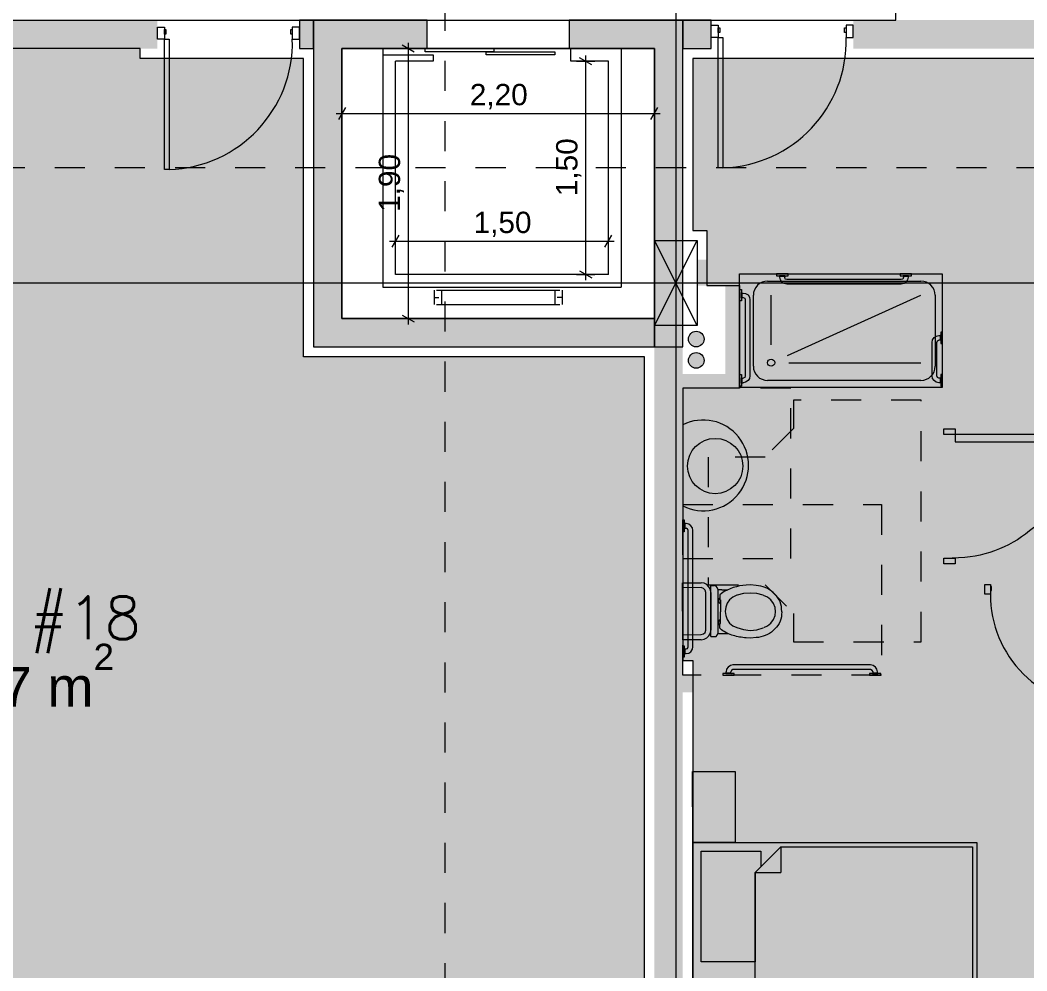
# Model space of a CAD drawing. Header units: metres. Extents: x 476297 to 476657, y 4620828 to 4621206.
# Drawn here: x 476400.04 to 476407.13, y 4621028.65 to 4621035.34 of the extents above; entities that cross this region are included whole.
import ezdxf

# ---------------------------------------------------------------- set-up
doc = ezdxf.new("R2010")
doc.units = ezdxf.units.M
doc.header["$MEASUREMENT"] = 0
doc.linetypes.add('Dashed', pattern=[0.423333, 0.211667, -0.211667])
for name, color, linetype in [('0_Pen_No__7_Pen_No__7', 7, 'Continuous'), ('2D Drafting - General_Pen_No__1', 7, 'Continuous'), ('2D Drafting - General_Pen_No__1_Pen_No__7', 7, 'Continuous'), ('2D Drafting - General_Pen_No__250_Pen_No__7', 7, 'Continuous'), ('2D Drafting - General_Pen_No__7_Pen_No__7', 7, 'Continuous'), ('Annotation - Text_Pen_No__7', 7, 'Continuous'), ('Doors_Pen_No__7_Pen_No__7', 7, 'Continuous'), ('G-Anno-Nplt', 7, 'Continuous'), ('New-------MISACVDOMOBIS_GEGMA', 7, 'Continuous'), ('New0_Pen_No__250', 7, 'Continuous'), ('New2D Drafting - General_Pen_No__250_Pen_No__7', 7, 'Continuous'), ('NewCar-Art', 7, 'Continuous'), ('NewInterior - Furniture', 7, 'Continuous'), ('NewR03_Nakveti', 7, 'Continuous'), ('Newshenobebi', 7, 'Continuous'), ('shaxtebi da milebi_Pen_No__1_Pen_No__1', 7, 'Continuous'), ('shaxtebi da milebi_Pen_No__5_Pen_No__5', 7, 'Continuous'), ('zoma', 7, 'Continuous'), ('zoma_Pen_No__5', 7, 'Continuous')]:
    doc.layers.add(name, color=color, linetype=linetype)
doc.styles.add('GENERATED_STYLE_1', font='arial.ttf')
doc.styles.add('GENERATED_STYLE_2', font='arial.ttf')
doc.dimstyles.new('GENERATED_STYLE__1', dxfattribs={"dimtxt": 0.2, "dimasz": 0.064421, "dimexe": 0.18, "dimexo": 0.003, "dimgap": 0.09, "dimtad": 1, "dimtih": 1, "dimtoh": 1, "dimzin": 0, "dimdsep": 46, "dimtxsty": 'GENERATED_STYLE_2', "dimblk": 'ARROWHEAD_2', "dimblk1": 'ARROWHEAD_2', "dimblk2": 'ARROWHEAD_2', "dimcen": 0.09, "dimclrd": 142, "dimclre": 142, "dimclrt": 142, "dimadec": 0, "dimazin": 0, "dimtfac": 1, "dimtdec": 4, "dimtmove": 0, "dimatfit": 3, "dimfxl": 1, "dimtolj": 1, "dimtzin": 0, "dimarcsym": 0})
doc.dimstyles.new('GENERATED_STYLE__7', dxfattribs={"dimtxt": 0.15, "dimasz": 0.064421, "dimexe": 0.18, "dimexo": 0.003, "dimgap": 0.09, "dimtad": 1, "dimzin": 0, "dimdsep": 46, "dimtxsty": 'GENERATED_STYLE_2', "dimblk": 'ARROWHEAD_2', "dimblk1": 'ARROWHEAD_2', "dimblk2": 'ARROWHEAD_2', "dimcen": 0.09, "dimclrd": 142, "dimclre": 142, "dimclrt": 142, "dimadec": 0, "dimazin": 0, "dimtfac": 1, "dimtdec": 4, "dimtmove": 0, "dimatfit": 3, "dimfxl": 1, "dimtolj": 1, "dimtzin": 0, "dimarcsym": 0})
doc.dimstyles.new('GENERATED_STYLE__8', dxfattribs={"dimtxt": 0.15, "dimasz": 0.064421, "dimexe": 0.18, "dimexo": 0.003, "dimgap": 0.09, "dimtad": 1, "dimtih": 1, "dimtoh": 1, "dimzin": 0, "dimdsep": 46, "dimtxsty": 'GENERATED_STYLE_2', "dimblk": 'ARROWHEAD_2', "dimblk1": 'ARROWHEAD_2', "dimblk2": 'ARROWHEAD_2', "dimcen": 0.09, "dimclrd": 142, "dimclre": 142, "dimclrt": 142, "dimadec": 0, "dimazin": 0, "dimtfac": 1, "dimtdec": 4, "dimtmove": 0, "dimatfit": 3, "dimfxl": 1, "dimtolj": 1, "dimtzin": 0, "dimarcsym": 0})

# ---------------------------------------------------------------- blocks, each defined once
blk = doc.blocks.new('Bed Layout 23')
at = {"layer": 'NewR03_Nakveti', "color": 7, "linetype": 'Continuous', "lineweight": 0}
for p, q in [((-0.9, 0), (-1.4, 0)), ((-1.4, 0), (-1.4, -0.3)), ((-0.9, -0.3), (-0.9, 0)), ((0.9, 0), (-0.9, 0)), ((-0.9, 0), (-0.9, -2)), ((1.4, 0), (0.9, 0)), ((0.9, 0), (0.9, -0.3)), ((0.9, -2), (0.9, 0)), ((1.4, -0.3), (1.4, 0)), ((-1.4, -0.3), (-0.9, -0.3)), ((0.9, -0.3), (1.4, -0.3)), ((-0.69, -0.44), (-0.87, -0.62)), ((0, -0.44), (-0.69, -0.44)), ((-0.69, -0.44), (-0.69, -0.62)), ((0.69, -0.44), (0, -0.44)), ((0.87, -0.62), (0.69, -0.44)), ((0.69, -0.44), (0.69, -0.62)), ((-0.87, -0.62), (-0.87, -1.97)), ((-0.87, -0.62), (-0.69, -0.62)), ((0.87, -0.62), (0.69, -0.62)), ((0.87, -1.97), (0.87, -0.62)), ((-0.87, -1.97), (0, -1.97)), ((0, -1.97), (0.87, -1.97)), ((-0.9, -2), (0.9, -2))]:
    blk.add_line(p, q, dxfattribs=at)
at = {"layer": 'NewR03_Nakveti', "color": 7, "linetype": 'Continuous', "lineweight": 0, "flags": 128}
for points in [[(-0.06, -0.44), (-0.06, -0.06), (-0.84, -0.06), (-0.84, -0.48), (-0.73, -0.48), (-0.69, -0.44)], [(0.69, -0.44), (0.73, -0.48), (0.84, -0.48), (0.84, -0.06), (0.06, -0.06), (0.06, -0.44)]]:
    blk.add_lwpolyline(points, close=True, dxfattribs=at)
blk = doc.blocks.new('*D193', base_point=(476844.5271, 4621385.791))
at = {"layer": 'zoma', "color": 142, "linetype": 'Continuous', "lineweight": 0, "transparency": 16777216}
for p, q in [((476397.9803, 4621061.9053), (476397.9313, 4621061.8205)), ((476397.9558, 4621061.7993), (476397.9558, 4621061.9265)), ((476404.4803, 4621061.9053), (476404.4313, 4621061.8205)), ((476404.4558, 4621061.7993), (476404.4558, 4621061.9265)), ((476397.9558, 4621061.8629), (476404.4558, 4621061.8629))]:
    blk.add_line(p, q, dxfattribs=at)
at = {"layer": 'zoma', "color": 142, "lineweight": 0, "transparency": 16777216, "char_height": 0.2, "attachment_point": 7, "style": 'GENERATED_STYLE_2'}
for s, insert in [('\\A1;{\\pql;\\fArial CYR|b0|i0|c204|p34;6,50}', (476400.9397, 4621061.9029)), ('\\A1;{\\pql;\\fArial CYR|b0|i0|c204|p34;0,40}', (476403.8992, 4621061.9029))]:
    blk.add_mtext(s, dxfattribs=dict(at, insert=insert))
blk = doc.blocks.new('ARROWHEAD_2')
at = {"color": 0, "linetype": 'Continuous', "lineweight": 0}
for p, q in [((0, 0), (-1, 0)), ((-0.38, -0.66), (0.38, 0.66))]:
    blk.add_line(p, q, dxfattribs=at)
blk = doc.blocks.new('*D194', base_point=(476844.5271, 4621385.791))
at = {"layer": 'zoma', "color": 142, "linetype": 'Continuous', "lineweight": 0, "transparency": 16777216}
for p, q in [((476404.4803, 4621061.9053), (476404.4313, 4621061.8205)), ((476404.4558, 4621061.7993), (476404.4558, 4621061.9265)), ((476404.8803, 4621061.9053), (476404.8313, 4621061.8205)), ((476404.8558, 4621061.7993), (476404.8558, 4621061.9265)), ((476404.4558, 4621061.8629), (476404.8558, 4621061.8629))]:
    blk.add_line(p, q, dxfattribs=at)
blk = doc.blocks.new('*D195', base_point=(476844.5271, 4621385.791))
at = {"layer": 'zoma', "color": 142, "linetype": 'Continuous', "lineweight": 0, "transparency": 16777216}
for p, q in [((476404.8803, 4621061.9053), (476404.8313, 4621061.8205)), ((476404.8558, 4621061.7993), (476404.8558, 4621061.9265)), ((476411.3803, 4621061.9053), (476411.3313, 4621061.8205)), ((476411.3558, 4621061.7993), (476411.3558, 4621061.9265)), ((476404.8558, 4621061.8629), (476411.3558, 4621061.8629))]:
    blk.add_line(p, q, dxfattribs=at)
at = {"layer": 'zoma', "color": 142, "lineweight": 0, "transparency": 16777216, "char_height": 0.2, "attachment_point": 7, "style": 'GENERATED_STYLE_2'}
for s, insert in [('\\A1;{\\pql;\\fArial CYR|b0|i0|c204|p34;6,50}', (476407.8397, 4621061.9029)), ('\\A1;{\\pql;\\fArial CYR|b0|i0|c204|p34;0,40}', (476410.7992, 4621061.9029))]:
    blk.add_mtext(s, dxfattribs=dict(at, insert=insert))
blk = doc.blocks.new('*D827', base_point=(476844.5271, 4621385.791))
at = {"layer": 'zoma', "color": 142, "linetype": 'Continuous', "lineweight": 0, "transparency": 16777216}
for p, q in [((476402.815, 4621035.1179), (476402.7302, 4621035.1668)), ((476402.7726, 4621035.1838), (476402.7726, 4621035.1424)), ((476402.7091, 4621035.1424), (476402.8362, 4621035.1424)), ((476402.7726, 4621035.1424), (476402.7726, 4621033.2426)), ((476402.7302, 4621033.2671), (476402.815, 4621033.2181)), ((476402.7091, 4621033.2426), (476402.8362, 4621033.2426)), ((476402.7726, 4621033.2426), (476402.7726, 4621033.2012))]:
    blk.add_line(p, q, dxfattribs=at)
at = {"layer": 'zoma', "color": 142, "lineweight": 0, "transparency": 16777216, "insert": (476402.7426, 4621033.993), "char_height": 0.15, "attachment_point": 7, "rotation": 90.00001, "style": 'GENERATED_STYLE_2'}
blk.add_mtext('\\A1;{\\pql;\\fArial CYR|b0|i0|c204|p34;1,90}', dxfattribs=at)
blk = doc.blocks.new('*D828', base_point=(476844.5271, 4621385.791))
at = {"layer": 'zoma', "color": 142, "linetype": 'Continuous', "lineweight": 0, "transparency": 16777216}
for p, q in [((476402.3056, 4621034.6222), (476402.3056, 4621034.7493)), ((476404.5056, 4621034.6222), (476404.5056, 4621034.7493)), ((476402.2641, 4621034.6858), (476402.3056, 4621034.6858)), ((476402.33, 4621034.7281), (476402.2811, 4621034.6434)), ((476402.3056, 4621034.6858), (476404.5056, 4621034.6858)), ((476404.4811, 4621034.6434), (476404.53, 4621034.7281)), ((476404.5056, 4621034.6858), (476404.547, 4621034.6858))]:
    blk.add_line(p, q, dxfattribs=at)
at = {"layer": 'zoma', "color": 142, "lineweight": 0, "transparency": 16777216, "insert": (476403.206, 4621034.7158), "char_height": 0.15, "attachment_point": 7, "rotation": 0.00001, "style": 'GENERATED_STYLE_2'}
blk.add_mtext('\\A1;{\\pql;\\fArial CYR|b0|i0|c204|p34;2,20}', dxfattribs=at)
blk = doc.blocks.new('*D829', base_point=(476844.5271, 4621385.791))
at = {"layer": 'zoma', "color": 142, "linetype": 'Continuous', "lineweight": 0, "transparency": 16777216}
for p, q in [((476404.0217, 4621035.0944), (476404.0217, 4621035.0529)), ((476403.9581, 4621035.0529), (476404.0853, 4621035.0529)), ((476404.0641, 4621035.0285), (476403.9793, 4621035.0774)), ((476404.0217, 4621035.0529), (476404.0217, 4621033.5529)), ((476403.9581, 4621033.5529), (476404.0853, 4621033.5529)), ((476403.9793, 4621033.5774), (476404.0641, 4621033.5285)), ((476404.0217, 4621033.5529), (476404.0217, 4621033.5115))]:
    blk.add_line(p, q, dxfattribs=at)
at = {"layer": 'zoma', "color": 142, "lineweight": 0, "transparency": 16777216, "insert": (476403.9917, 4621034.1034), "char_height": 0.15, "attachment_point": 7, "rotation": 90.00001, "style": 'GENERATED_STYLE_2'}
blk.add_mtext('\\A1;{\\pql;\\fArial CYR|b0|i0|c204|p34;1,50}', dxfattribs=at)
blk = doc.blocks.new('*D830', base_point=(476844.5271, 4621385.791))
at = {"layer": 'zoma', "color": 142, "linetype": 'Continuous', "lineweight": 0, "transparency": 16777216}
for p, q in [((476402.7067, 4621033.8287), (476402.6577, 4621033.744)), ((476402.6822, 4621033.7228), (476402.6822, 4621033.8499)), ((476404.1577, 4621033.744), (476404.2067, 4621033.8287)), ((476404.1822, 4621033.7228), (476404.1822, 4621033.8499)), ((476402.6407, 4621033.7863), (476402.6822, 4621033.7863)), ((476402.6822, 4621033.7863), (476404.1822, 4621033.7863)), ((476404.1822, 4621033.7863), (476404.2236, 4621033.7863))]:
    blk.add_line(p, q, dxfattribs=at)
at = {"layer": 'zoma', "color": 142, "lineweight": 0, "transparency": 16777216, "insert": (476403.2326, 4621033.8163), "char_height": 0.15, "attachment_point": 7, "rotation": 0.00001, "style": 'GENERATED_STYLE_2'}
blk.add_mtext('\\A1;{\\pql;\\fArial CYR|b0|i0|c204|p34;1,50}', dxfattribs=at)
blk = doc.blocks.new('*D861', base_point=(476844.5271, 4621385.791))
at = {"layer": 'zoma', "color": 142, "linetype": 'Continuous', "lineweight": 0, "transparency": 16777216}
for p, q in [((476401.7799, 4621078.3744), (476401.7309, 4621078.2897)), ((476401.7554, 4621078.2685), (476401.7554, 4621078.3956)), ((476403.1799, 4621078.3744), (476403.1309, 4621078.2897)), ((476403.1554, 4621078.2685), (476403.1554, 4621078.3956)), ((476401.7139, 4621078.332), (476401.7554, 4621078.332)), ((476401.7554, 4621078.332), (476403.1554, 4621078.332))]:
    blk.add_line(p, q, dxfattribs=at)
at = {"layer": 'zoma', "color": 142, "lineweight": 0, "transparency": 16777216, "char_height": 0.15, "attachment_point": 7, "style": 'GENERATED_STYLE_2'}
for s, insert in [('\\A1;{\\pql;\\fArial CYR|b0|i0|c204|p34;0,10}', (476403.0058, 4621078.572)), ('\\A1;{\\pql;\\fArial CYR|b0|i0|c204|p34;1,40}', (476402.2559, 4621078.362))]:
    blk.add_mtext(s, dxfattribs=dict(at, insert=insert))
blk = doc.blocks.new('*D862', base_point=(476844.5271, 4621385.791))
at = {"layer": 'zoma', "color": 142, "linetype": 'Continuous', "lineweight": 0, "transparency": 16777216}
for p, q in [((476403.1799, 4621078.3744), (476403.1309, 4621078.2897)), ((476403.1554, 4621078.2685), (476403.1554, 4621078.3956)), ((476403.2797, 4621078.3744), (476403.2307, 4621078.2897)), ((476403.2552, 4621078.2685), (476403.2552, 4621078.3956)), ((476403.1554, 4621078.332), (476403.2552, 4621078.332))]:
    blk.add_line(p, q, dxfattribs=at)
blk = doc.blocks.new('*D863', base_point=(476844.5271, 4621385.791))
at = {"layer": 'zoma', "color": 142, "linetype": 'Continuous', "lineweight": 0, "transparency": 16777216}
for p, q in [((476403.2797, 4621078.3744), (476403.2307, 4621078.2897)), ((476403.2552, 4621078.2685), (476403.2552, 4621078.3956)), ((476404.6309, 4621078.2897), (476404.6799, 4621078.3744)), ((476404.6554, 4621078.2685), (476404.6554, 4621078.3956)), ((476403.2552, 4621078.332), (476404.6554, 4621078.332)), ((476404.6554, 4621078.332), (476404.6968, 4621078.332))]:
    blk.add_line(p, q, dxfattribs=at)
at = {"layer": 'zoma', "color": 142, "lineweight": 0, "transparency": 16777216, "insert": (476403.7558, 4621078.362), "char_height": 0.15, "attachment_point": 7, "style": 'GENERATED_STYLE_2'}
blk.add_mtext('\\A1;{\\pql;\\fArial CYR|b0|i0|c204|p34;1,40}', dxfattribs=at)
blk = doc.blocks.new('*D867', base_point=(476844.5271, 4621385.791))
at = {"layer": 'zoma', "color": 142, "linetype": 'Continuous', "lineweight": 0, "transparency": 16777216}
for p, q in [((476401.7554, 4621115.9964), (476401.7554, 4621116.1236)), ((476403.1554, 4621115.9964), (476403.1554, 4621116.1236)), ((476401.7139, 4621116.06), (476401.7554, 4621116.06)), ((476401.7799, 4621116.1024), (476401.7309, 4621116.0176)), ((476401.7554, 4621116.06), (476403.1554, 4621116.06)), ((476403.1799, 4621116.1024), (476403.1309, 4621116.0176))]:
    blk.add_line(p, q, dxfattribs=at)
at = {"layer": 'zoma', "color": 142, "lineweight": 0, "transparency": 16777216, "char_height": 0.15, "attachment_point": 7, "style": 'GENERATED_STYLE_2'}
for s, insert in [('\\A1;{\\pql;\\fArial CYR|b0|i0|c204|p34;0,10}', (476403.0058, 4621116.3)), ('\\A1;{\\pql;\\fArial CYR|b0|i0|c204|p34;1,40}', (476402.2559, 4621116.09))]:
    blk.add_mtext(s, dxfattribs=dict(at, insert=insert))
blk = doc.blocks.new('*D868', base_point=(476844.5271, 4621385.791))
at = {"layer": 'zoma', "color": 142, "linetype": 'Continuous', "lineweight": 0, "transparency": 16777216}
for p, q in [((476403.1554, 4621115.9964), (476403.1554, 4621116.1236)), ((476403.2552, 4621115.9964), (476403.2552, 4621116.1236)), ((476403.1799, 4621116.1024), (476403.1309, 4621116.0176)), ((476403.1554, 4621116.06), (476403.2552, 4621116.06)), ((476403.2797, 4621116.1024), (476403.2307, 4621116.0176))]:
    blk.add_line(p, q, dxfattribs=at)
blk = doc.blocks.new('*D869', base_point=(476844.5271, 4621385.791))
at = {"layer": 'zoma', "color": 142, "linetype": 'Continuous', "lineweight": 0, "transparency": 16777216}
for p, q in [((476403.2552, 4621115.9964), (476403.2552, 4621116.1236)), ((476404.6554, 4621115.9964), (476404.6554, 4621116.1236)), ((476403.2797, 4621116.1024), (476403.2307, 4621116.0176)), ((476403.2552, 4621116.06), (476404.6554, 4621116.06)), ((476404.6309, 4621116.0176), (476404.6799, 4621116.1024)), ((476404.6554, 4621116.06), (476404.6968, 4621116.06))]:
    blk.add_line(p, q, dxfattribs=at)
at = {"layer": 'zoma', "color": 142, "lineweight": 0, "transparency": 16777216, "insert": (476403.7558, 4621116.09), "char_height": 0.15, "attachment_point": 7, "style": 'GENERATED_STYLE_2'}
blk.add_mtext('\\A1;{\\pql;\\fArial CYR|b0|i0|c204|p34;1,40}', dxfattribs=at)

msp = doc.modelspace()

# ---------------------------------------------------------------- hatches: boundary and pattern name
at = {"layer": '2D Drafting - General_Pen_No__250_Pen_No__7', "linetype": 'Continuous', "lineweight": 0}
for points in [[(476397.2558, 4621035.1426), (476401.0055, 4621035.1426), (476401.0055, 4621035.3426), (476397.2558, 4621035.3426)], [(476402.0055, 4621035.1426), (476402.1055, 4621035.1426), (476402.1055, 4621035.3426), (476402.0055, 4621035.3426)], [(476404.7054, 4621035.1426), (476404.9055, 4621035.1426), (476404.9055, 4621035.3426), (476404.7054, 4621035.3426)], [(476411.4558, 4621035.1426), (476405.9055, 4621035.1426), (476405.9055, 4621035.3426), (476411.4558, 4621035.3426)], [(476404.8058, 4621033.6564), (476404.8058, 4621033.5566), (476406.5328, 4621033.5566), (476406.5328, 4621032.4664), (476406.6528, 4621032.4664), (476406.6528, 4621033.6564), (476406.5328, 4621033.6564)], [(476404.7052, 4621032.8526), (476404.7052, 4621032.7524), (476405.1058, 4621032.7524), (476405.1058, 4621033.4746), (476405.1058, 4621033.5746), (476404.8058, 4621033.5746), (476404.8058, 4621033.4746), (476405.0058, 4621033.4746), (476405.0058, 4621033.1926), (476405.0058, 4621032.8526)], [(476404.7054, 4621026.7926), (476404.7054, 4621033.0426), (476404.5054, 4621033.0426), (476404.5054, 4621026.7926)], [(476404.7054, 4621030.7324), (476406.5328, 4621030.7324), (476406.5328, 4621031.516), (476406.6528, 4621031.516), (476406.6528, 4621030.6124), (476406.5328, 4621030.6124), (476404.7054, 4621030.6124)], [(476406.832, 4621031.3867), (476406.832, 4621031.2667), (476406.6528, 4621031.2667), (476406.6528, 4621031.3867)]]:
    msp.add_hatch(color=7, dxfattribs=at).paths.add_polyline_path(points)
at = {"layer": 'G-Anno-Nplt', "linetype": 'Continuous', "lineweight": 0}
for points in [[(476404.4354, 4621032.9726), (476402.0355, 4621032.9726), (476402.0355, 4621035.0726), (476400.8855, 4621035.0726), (476400.8855, 4621035.1426), (476398.596, 4621035.1426), (476398.596, 4621034.7426), (476397.8558, 4621034.7426), (476397.8558, 4621033.6926), (476397.9558, 4621033.6926), (476397.9558, 4621033.447), (476398.0258, 4621033.447), (476398.0258, 4621033.2226), (476397.9258, 4621033.2226), (476397.9258, 4621026.8626), (476398.0258, 4621026.8626), (476398.0258, 4621026.6635), (476404.3858, 4621026.6635), (476404.3858, 4621026.8626), (476404.4354, 4621026.8626)], [(476404.7052, 4621032.7524), (476404.7052, 4621030.8362), (476404.7754, 4621030.8362), (476404.7754, 4621026.8626), (476404.9258, 4621026.8626), (476404.9258, 4621026.6627), (476407.7858, 4621026.6627), (476407.7858, 4621028.2626), (476411.3858, 4621028.2626), (476411.3858, 4621033.2226), (476411.2858, 4621033.2226), (476411.2858, 4621033.7626), (476411.3858, 4621033.7626), (476411.3858, 4621034.6324), (476410.9858, 4621034.6324), (476410.9858, 4621035.0726), (476404.7754, 4621035.0726), (476404.7754, 4621033.8626), (476404.8758, 4621033.8626), (476404.8758, 4621033.4746), (476405.1058, 4621033.4746), (476405.1058, 4621032.7524), (476404.7754, 4621032.7524)]]:
    msp.add_hatch(color=167, dxfattribs=at).paths.add_polyline_path(points)
at = {"layer": 'New2D Drafting - General_Pen_No__250_Pen_No__7', "linetype": 'Continuous', "lineweight": 0}
for points in [[(476404.5055, 4621033.0426), (476404.5055, 4621033.2426), (476402.3055, 4621033.2426), (476402.3055, 4621035.1426), (476402.9055, 4621035.1426), (476402.9055, 4621035.3426), (476402.1055, 4621035.3426), (476402.1055, 4621033.0426), (476402.3055, 4621033.0426)], [(476404.7055, 4621033.0426), (476404.7055, 4621033.2426), (476404.7055, 4621035.3426), (476403.9055, 4621035.3426), (476403.9055, 4621035.1426), (476404.5055, 4621035.1426), (476404.5055, 4621033.2426), (476404.5055, 4621033.0426)]]:
    msp.add_hatch(color=154, dxfattribs=at).paths.add_polyline_path(points)
at = {"layer": 'shaxtebi da milebi_Pen_No__1_Pen_No__1', "linetype": 'Continuous', "lineweight": 0}
msp.add_hatch(color=1, dxfattribs=at).paths.add_polyline_path([(476404.8004, 4621033.0426, 1), (476404.8004, 4621033.1526, 1)])
at = {"layer": 'shaxtebi da milebi_Pen_No__5_Pen_No__5', "linetype": 'Continuous', "lineweight": 0}
msp.add_hatch(color=251, dxfattribs=at).paths.add_polyline_path([(476404.8004, 4621032.8926, -1), (476404.8004, 4621033.0026, -1)])

# ---------------------------------------------------------------- linework, layer by layer
at = {"color": 6, "linetype": 'Dashed', "lineweight": 0}
msp.add_lwpolyline([(476406.3854, 4621032.6674), (476405.4854, 4621032.6674), (476405.4854, 4621032.4674), (476405.2854, 4621032.2674), (476404.8854, 4621032.2674), (476404.8854, 4621031.3674), (476405.2854, 4621031.3674), (476405.4854, 4621031.1674), (476405.4854, 4621030.9674), (476406.3854, 4621030.9674)], close=True, dxfattribs=at)
at = {"layer": '0_Pen_No__7_Pen_No__7', "color": 7, "linetype": 'Continuous', "lineweight": 0}
msp.add_circle((476404.9339, 4621032.2044), 0.1947, dxfattribs=at)
msp.add_arc((476404.8494, 4621032.2088), 0.3195, 243.20988, 116.79012, dxfattribs=at)
at = {"layer": '2D Drafting - General_Pen_No__1', "color": 7, "linetype": 'Continuous', "lineweight": 0}
for p, q in [((476404.5058, 4621033.1926), (476404.8058, 4621033.7926)), ((476404.8058, 4621033.1926), (476404.5058, 4621033.7926))]:
    msp.add_line(p, q, dxfattribs=at)
at = {"layer": '2D Drafting - General_Pen_No__1', "color": 7, "linetype": 'Continuous', "lineweight": 0, "flags": 128}
msp.add_lwpolyline([(476404.8058, 4621033.1926), (476404.5058, 4621033.1926), (476404.5058, 4621033.7926), (476404.8058, 4621033.7926)], close=True, dxfattribs=at)
at = {"layer": '2D Drafting - General_Pen_No__1_Pen_No__7', "color": 7, "linetype": 'Continuous', "lineweight": 0}
for centre in [(476401.0632, 4621035.1846), (476404.9632, 4621035.1966)]:
    msp.add_arc(centre, 0.8932, 271.60381, 1.60381, dxfattribs=at)
at = {"layer": '2D Drafting - General_Pen_No__250_Pen_No__7', "color": 7, "linetype": 'Continuous', "lineweight": 0, "flags": 128}
for points in [[(476402.0055, 4621035.1426), (476402.1055, 4621035.1426), (476402.1055, 4621035.3426), (476402.0055, 4621035.3426)], [(476404.7054, 4621035.1426), (476404.9055, 4621035.1426), (476404.9055, 4621035.3426), (476404.7054, 4621035.3426)]]:
    msp.add_lwpolyline(points, close=True, dxfattribs=at)
at = {"layer": '2D Drafting - General_Pen_No__7_Pen_No__7', "color": 7, "linetype": 'Continuous', "lineweight": 0}
msp.add_arc((476407.6658, 4621031.302), 0.7943, 179.99981, 270.00149, dxfattribs=at)
at = {"layer": 'Doors_Pen_No__7_Pen_No__7', "color": 7, "linetype": 'Continuous', "lineweight": 0, "flags": 128}
for points in [[(476404.9055, 4621035.3062), (476404.9549, 4621035.3062), (476404.9549, 4621035.2216), (476404.9055, 4621035.2216)], [(476405.9055, 4621035.3062), (476405.8561, 4621035.3062), (476405.8561, 4621035.2216), (476405.9055, 4621035.2216)], [(476401.0055, 4621035.2942), (476401.0549, 4621035.2942), (476401.0549, 4621035.2096), (476401.0055, 4621035.2096)], [(476401.0549, 4621035.2762), (476401.066, 4621035.2762), (476401.066, 4621035.2429), (476401.0549, 4621035.2429)], [(476401.945, 4621035.2762), (476401.9561, 4621035.2762), (476401.9561, 4621035.2429), (476401.945, 4621035.2429)], [(476402.0055, 4621035.2942), (476401.9561, 4621035.2942), (476401.9561, 4621035.2096), (476402.0055, 4621035.2096)], [(476404.9549, 4621035.2882), (476404.966, 4621035.2882), (476404.966, 4621035.2549), (476404.9549, 4621035.2549)], [(476405.845, 4621035.2882), (476405.8561, 4621035.2882), (476405.8561, 4621035.2549), (476405.845, 4621035.2549)], [(476401.0549, 4621035.2096), (476401.0882, 4621035.2096), (476401.0882, 4621034.2917), (476401.0549, 4621034.2917)], [(476404.9549, 4621035.2216), (476404.9882, 4621035.2216), (476404.9882, 4621034.3037), (476404.9549, 4621034.3037)], [(476406.832, 4621031.3697), (476406.8715, 4621031.3697), (476406.8715, 4621031.302), (476406.832, 4621031.302)], [(476406.8804, 4621031.3553), (476406.8715, 4621031.3553), (476406.8715, 4621031.3286), (476406.8804, 4621031.3286)]]:
    msp.add_lwpolyline(points, close=True, dxfattribs=at)
at = {"layer": 'G-Anno-Nplt', "color": 7, "linetype": 'Continuous', "lineweight": 0, "flags": 128}
for points in [[(476404.4354, 4621032.9726), (476402.0355, 4621032.9726), (476402.0355, 4621035.0726), (476400.8855, 4621035.0726), (476400.8855, 4621035.1426), (476398.596, 4621035.1426), (476398.596, 4621034.7426), (476397.8558, 4621034.7426), (476397.8558, 4621033.6926), (476397.9558, 4621033.6926), (476397.9558, 4621033.447), (476398.0258, 4621033.447), (476398.0258, 4621033.2226), (476397.9258, 4621033.2226), (476397.9258, 4621026.8626), (476398.0258, 4621026.8626), (476398.0258, 4621026.6635), (476404.3858, 4621026.6635), (476404.3858, 4621026.8626), (476404.4354, 4621026.8626)], [(476404.7052, 4621032.7524), (476404.7052, 4621030.8362), (476404.7754, 4621030.8362), (476404.7754, 4621026.8626), (476404.9258, 4621026.8626), (476404.9258, 4621026.6627), (476407.7858, 4621026.6627), (476407.7858, 4621028.2626), (476411.3858, 4621028.2626), (476411.3858, 4621033.2226), (476411.2858, 4621033.2226), (476411.2858, 4621033.7626), (476411.3858, 4621033.7626), (476411.3858, 4621034.6324), (476410.9858, 4621034.6324), (476410.9858, 4621035.0726), (476404.7754, 4621035.0726), (476404.7754, 4621033.8626), (476404.8758, 4621033.8626), (476404.8758, 4621033.4746), (476405.1058, 4621033.4746), (476405.1058, 4621032.7524), (476404.7754, 4621032.7524)]]:
    msp.add_lwpolyline(points, close=True, dxfattribs=at)
at = {"layer": 'New-------MISACVDOMOBIS_GEGMA', "color": 251, "linetype": 'Dashed', "lineweight": 0}
for points in [[(476405.4654, 4621032.7524), (476404.7054, 4621032.7524), (476404.7054, 4621031.5524), (476405.4654, 4621031.5524)], [(476404.7054, 4621031.9324), (476406.1054, 4621031.9324), (476406.1054, 4621030.7324), (476404.7054, 4621030.7324)]]:
    msp.add_lwpolyline(points, close=True, dxfattribs=at)
at = {"layer": 'New0_Pen_No__250', "color": 7, "linetype": 'Continuous', "lineweight": 0, "flags": 128}
msp.add_lwpolyline([(476406.2063, 4621035.3426), (476406.2063, 4621036.8426), (476404.856, 4621036.8426), (476404.856, 4621036.7926), (476404.456, 4621036.7926), (476404.456, 4621037.1926), (476404.656, 4621037.1926), (476404.656, 4621043.6925), (476404.456, 4621043.6925), (476404.456, 4621043.8926), (476401.7559, 4621043.8926), (476401.7559, 4621036.8426), (476397.956, 4621036.8426), (476397.956, 4621036.7926), (476397.556, 4621036.7926), (476397.556, 4621036.8426), (476396.2058, 4621036.8426), (476396.2058, 4621035.3426)], close=True, dxfattribs=at)
at = {"layer": 'New2D Drafting - General_Pen_No__250_Pen_No__7', "color": 154, "linetype": 'Continuous', "lineweight": 0, "flags": 128}
for points in [[(476404.5055, 4621033.0426), (476404.5055, 4621033.2426), (476402.3055, 4621033.2426), (476402.3055, 4621035.1426), (476402.9055, 4621035.1426), (476402.9055, 4621035.3426), (476402.1055, 4621035.3426), (476402.1055, 4621033.0426), (476402.3055, 4621033.0426)], [(476404.7055, 4621033.0426), (476404.7055, 4621033.2426), (476404.7055, 4621035.3426), (476403.9055, 4621035.3426), (476403.9055, 4621035.1426), (476404.5055, 4621035.1426), (476404.5055, 4621033.2426), (476404.5055, 4621033.0426)]]:
    msp.add_lwpolyline(points, close=True, dxfattribs=at)
at = {"layer": 'NewCar-Art', "color": 7, "linetype": 'Continuous', "lineweight": 0}
for points in [[(476405.3662, 4621033.5564), (476405.3662, 4621033.5437), (476405.4466, 4621033.5437), (476405.4466, 4621033.5564)], [(476406.2361, 4621033.5564), (476406.2361, 4621033.5437), (476406.3166, 4621033.5437), (476406.3166, 4621033.5564)], [(476405.1058, 4621033.3664), (476405.1058, 4621033.4468), (476405.1185, 4621033.4468), (476405.1185, 4621033.3664)], [(476405.1185, 4621033.4257), (476405.1206, 4621033.4236), (476405.1206, 4621033.3876), (476405.1185, 4621033.3876)], [(476406.5328, 4621033.0658), (476406.5328, 4621033.1463), (476406.5222, 4621033.1463), (476406.5222, 4621033.0658)], [(476405.1058, 4621032.7653), (476405.1058, 4621032.8478), (476405.1185, 4621032.8478), (476405.1185, 4621032.7653)], [(476405.1185, 4621032.8245), (476405.1206, 4621032.8245), (476405.1206, 4621032.7886), (476405.1185, 4621032.7864)], [(476406.5328, 4621032.7653), (476406.5328, 4621032.8478), (476406.5222, 4621032.8478), (476406.5222, 4621032.7653)], [(476406.5443, 4621032.4262), (476406.5443, 4621032.4664), (476406.6248, 4621032.4664), (476406.6248, 4621032.4262)], [(476407.4735, 4621032.3754), (476407.4735, 4621032.4262), (476406.6248, 4621032.4262), (476406.6248, 4621032.3754)], [(476404.7054, 4621031.7421), (476404.7054, 4621031.8246), (476404.7159, 4621031.8246), (476404.7159, 4621031.7421)], [(476406.5443, 4621031.516), (476406.5443, 4621031.5562), (476406.6248, 4621031.5562), (476406.6248, 4621031.516)], [(476404.953, 4621031.3357), (476404.9805, 4621031.3336)], [(476404.7054, 4621030.8594), (476404.7054, 4621030.9399), (476404.7159, 4621030.9399), (476404.7159, 4621030.8594)], [(476405.0673, 4621030.7324), (476405.0673, 4621030.743), (476404.9869, 4621030.743), (476404.9869, 4621030.7324)], [(476405.0461, 4621030.743), (476405.0461, 4621030.7451), (476405.044, 4621030.7472), (476405.0123, 4621030.7472), (476405.008, 4621030.743)], [(476406.1002, 4621030.7324), (476406.1002, 4621030.743), (476406.0198, 4621030.743), (476406.0198, 4621030.7324)], [(476406.0791, 4621030.743), (476406.0791, 4621030.7451), (476406.077, 4621030.7472), (476406.0452, 4621030.7472), (476406.0431, 4621030.7451), (476406.041, 4621030.743)]]:
    msp.add_lwpolyline(points, close=True, dxfattribs=at)
for points in [[(476405.3873, 4621033.5437), (476405.3873, 4621033.5458)], [(476405.3895, 4621033.5416), (476405.3873, 4621033.5416), (476405.3873, 4621033.5437)], [(476405.4254, 4621033.5437), (476405.3873, 4621033.5437)], [(476405.3895, 4621033.5416), (476405.4233, 4621033.5416)], [(476405.4381, 4621033.4844), (476405.4191, 4621033.4887), (476405.4043, 4621033.4992), (476405.3937, 4621033.5141), (476405.3895, 4621033.5331), (476405.3895, 4621033.5416)], [(476405.4254, 4621033.5437), (476405.4254, 4621033.5416), (476405.4233, 4621033.5416)], [(476405.4233, 4621033.5416), (476405.4233, 4621033.5331)], [(476405.4381, 4621033.5162), (476405.4276, 4621033.5204), (476405.4233, 4621033.5331)], [(476406.2594, 4621033.5331), (476406.2552, 4621033.5204), (476406.2446, 4621033.5162)], [(476406.2933, 4621033.5331), (476406.289, 4621033.5141), (476406.2785, 4621033.4992), (476406.2636, 4621033.4887), (476406.2446, 4621033.4844)], [(476406.2573, 4621033.5437), (476406.2573, 4621033.5458)], [(476406.2594, 4621033.5416), (476406.2573, 4621033.5416), (476406.2573, 4621033.5437)], [(476406.2954, 4621033.5437), (476406.2573, 4621033.5437)], [(476406.2594, 4621033.5416), (476406.2594, 4621033.5331)], [(476406.2594, 4621033.5416), (476406.2933, 4621033.5416)], [(476406.2954, 4621033.5437), (476406.2954, 4621033.5416), (476406.2933, 4621033.5416)], [(476406.2933, 4621033.5416), (476406.2933, 4621033.5331)], [(476406.2446, 4621033.5162), (476405.4381, 4621033.5162)], [(476406.2446, 4621033.4844), (476405.4381, 4621033.4844)], [(476405.1206, 4621033.4214), (476405.1312, 4621033.4214)], [(476405.1206, 4621033.3897), (476405.1312, 4621033.3897)], [(476405.1312, 4621033.4214), (476405.1482, 4621033.4193), (476405.1651, 4621033.4087), (476405.1757, 4621033.3918), (476405.1778, 4621033.3749)], [(476405.1312, 4621033.3897), (476405.1418, 4621033.3855), (476405.146, 4621033.3749)], [(476405.146, 4621033.3749), (476405.146, 4621032.8394), (476405.1418, 4621032.8267), (476405.1312, 4621032.8224)], [(476405.1778, 4621033.3749), (476405.1778, 4621032.8394), (476405.1757, 4621032.8203), (476405.1651, 4621032.8055), (476405.1482, 4621032.7949), (476405.1312, 4621032.7907)], [(476406.4608, 4621033.0743), (476406.465, 4621033.0934), (476406.4756, 4621033.1082), (476406.4904, 4621033.1188), (476406.5095, 4621033.123), (476406.5179, 4621033.123)], [(476406.5179, 4621033.123), (476406.5201, 4621033.1251), (476406.5222, 4621033.1251)], [(476406.5179, 4621033.123), (476406.5179, 4621033.0912)], [(476406.5222, 4621033.1251), (476406.5222, 4621033.1272)], [(476406.5222, 4621033.087), (476406.5222, 4621033.1251)], [(476406.4608, 4621032.8394), (476406.4608, 4621033.0743)], [(476406.4947, 4621033.0743), (476406.4989, 4621033.0849), (476406.5095, 4621033.0912)], [(476406.4947, 4621032.8394), (476406.4947, 4621033.0743)], [(476406.5179, 4621033.0912), (476406.5095, 4621033.0912)], [(476406.5222, 4621033.087), (476406.5201, 4621033.0891), (476406.5179, 4621033.0912)], [(476405.1206, 4621032.8224), (476405.1312, 4621032.8224)], [(476406.5095, 4621032.7907), (476406.4904, 4621032.7949), (476406.4756, 4621032.8055), (476406.465, 4621032.8203), (476406.4608, 4621032.8394)], [(476406.5095, 4621032.8224), (476406.4989, 4621032.8267), (476406.4947, 4621032.8394)], [(476406.5179, 4621032.8224), (476406.5095, 4621032.8224)], [(476406.5179, 4621032.8224), (476406.5201, 4621032.8245), (476406.5222, 4621032.8245)], [(476406.5179, 4621032.8224), (476406.5179, 4621032.7907)], [(476406.5222, 4621032.8245), (476406.5222, 4621032.8267)], [(476406.5222, 4621032.7864), (476406.5222, 4621032.8245)], [(476405.1206, 4621032.7907), (476405.1312, 4621032.7907)], [(476406.5179, 4621032.7907), (476406.5095, 4621032.7907)], [(476406.5222, 4621032.7864), (476406.5179, 4621032.7907)], [(476404.7054, 4621031.8225), (476404.7054, 4621031.8162)], [(476404.7054, 4621031.814), (476404.7054, 4621031.8098)], [(476404.7054, 4621031.8077), (476404.7054, 4621031.8013)], [(476404.7054, 4621031.7992), (476404.7054, 4621031.795)], [(476404.7054, 4621031.7929), (476404.7054, 4621031.7865)], [(476404.7054, 4621031.7844), (476404.7054, 4621031.7717)], [(476404.7054, 4621031.7696), (476404.7054, 4621031.7569)], [(476404.7159, 4621031.8013), (476404.7159, 4621031.8035)], [(476404.7202, 4621031.7992), (476404.7181, 4621031.8013), (476404.7159, 4621031.8013)], [(476404.7159, 4621031.7632), (476404.7159, 4621031.8013)], [(476404.7159, 4621031.7632), (476404.7202, 4621031.7675)], [(476404.7202, 4621031.7992), (476404.7202, 4621031.7675)], [(476404.7773, 4621031.7505), (476404.7731, 4621031.7696), (476404.7625, 4621031.7844), (476404.7477, 4621031.795), (476404.7286, 4621031.7992), (476404.7202, 4621031.7992)], [(476404.7202, 4621031.7675), (476404.7286, 4621031.7675)], [(476404.7435, 4621031.7505), (476404.7392, 4621031.7632), (476404.7286, 4621031.7675)], [(476404.7435, 4621030.9314), (476404.7435, 4621031.7505)], [(476404.7773, 4621030.9314), (476404.7773, 4621031.7505)], [(476404.7032, 4621031.3822), (476404.8345, 4621031.3822)], [(476404.7054, 4621030.9822), (476404.7032, 4621031.3822)], [(476404.8345, 4621031.3484), (476404.7032, 4621031.3463)], [(476404.9022, 4621031.3145), (476404.9001, 4621031.3357), (476404.8895, 4621031.3547), (476404.8747, 4621031.3695), (476404.8556, 4621031.3801), (476404.8345, 4621031.3822)], [(476404.8683, 4621031.3145), (476404.8641, 4621031.3314), (476404.8514, 4621031.342), (476404.8345, 4621031.3484)], [(476404.9022, 4621031.3378), (476404.898, 4621031.3378)], [(476404.9022, 4621031.0034), (476404.9022, 4621031.3632), (476404.9276, 4621031.3632)], [(476404.953, 4621031.3378), (476404.9488, 4621031.3505), (476404.9403, 4621031.359), (476404.9276, 4621031.3632)], [(476404.953, 4621031.3378), (476404.953, 4621031.0266)], [(476404.9805, 4621031.3336), (476405.0229, 4621031.3336)], [(476404.8683, 4621031.0499), (476404.8683, 4621031.3145)], [(476404.9022, 4621031.3145), (476404.9022, 4621031.0499)], [(476404.9657, 4621031.2764), (476404.9572, 4621031.2679), (476404.9572, 4621031.2552), (476404.9615, 4621031.2425), (476404.9721, 4621031.2362)], [(476404.9657, 4621031.2976), (476404.9657, 4621031.2637)], [(476404.9657, 4621031.2637), (476404.9721, 4621031.2637), (476404.9721, 4621031.179)], [(476405.0864, 4621031.2955), (476405.0588, 4621031.2806), (476405.0356, 4621031.2616), (476405.0186, 4621031.2383), (476405.008, 4621031.2108), (476405.0038, 4621031.1812)], [(476405.2726, 4621031.2955), (476405.2261, 4621031.3082), (476405.1795, 4621031.3103), (476405.1329, 4621031.3082), (476405.0885, 4621031.2955)], [(476405.3594, 4621031.179), (476405.3552, 4621031.2087), (476405.3446, 4621031.2362), (476405.3255, 4621031.2616), (476405.3023, 4621031.2806), (476405.2747, 4621031.2933)], [(476404.9721, 4621031.124), (476404.9615, 4621031.1177), (476404.9572, 4621031.105), (476404.9572, 4621031.0923), (476404.9657, 4621031.0838)], [(476404.9657, 4621031.0965), (476404.9721, 4621031.0965), (476404.9721, 4621031.179)], [(476405.0038, 4621031.1812), (476405.008, 4621031.1515), (476405.0186, 4621031.124), (476405.0356, 4621031.0986), (476405.0588, 4621031.0796), (476405.0864, 4621031.0669)], [(476405.2769, 4621031.0669), (476405.3023, 4621031.0796), (476405.3255, 4621031.0986), (476405.3446, 4621031.124), (476405.3552, 4621031.1515), (476405.3594, 4621031.1812)], [(476404.8345, 4621030.9822), (476404.8556, 4621030.9864), (476404.8747, 4621030.9949), (476404.8895, 4621031.0097), (476404.9001, 4621031.0288), (476404.9022, 4621031.0499)], [(476404.8345, 4621031.0182), (476404.8514, 4621031.0224), (476404.8641, 4621031.033), (476404.8683, 4621031.0499)], [(476404.9657, 4621031.0626), (476404.9657, 4621031.0965)], [(476405.0864, 4621031.0669), (476405.1329, 4621031.0542), (476405.1795, 4621031.0478), (476405.2261, 4621031.052), (476405.2726, 4621031.0647)], [(476404.7032, 4621031.0161), (476404.8345, 4621031.0182)], [(476404.8345, 4621030.9822), (476404.7032, 4621030.9822)], [(476404.8959, 4621031.0224), (476404.9022, 4621031.0224)], [(476404.9022, 4621031.0034), (476404.9276, 4621031.0034), (476404.9403, 4621031.0055), (476404.9488, 4621031.0139), (476404.953, 4621031.0266)], [(476404.953, 4621031.0245), (476404.9805, 4621031.0266), (476404.9911, 4621031.0266)], [(476404.9911, 4621031.0266), (476405.0038, 4621031.0266)], [(476405.0038, 4621031.0266), (476405.0229, 4621031.0266)], [(476404.7159, 4621030.9187), (476404.7159, 4621030.9208)], [(476404.7202, 4621030.9166), (476404.7181, 4621030.9187), (476404.7159, 4621030.9187)], [(476404.7159, 4621030.8806), (476404.7159, 4621030.9187)], [(476404.7202, 4621030.9166), (476404.7286, 4621030.9166)], [(476404.7202, 4621030.9166), (476404.7202, 4621030.8848)], [(476404.7286, 4621030.9166), (476404.7392, 4621030.9208), (476404.7435, 4621030.9314)], [(476404.7286, 4621030.8848), (476404.7477, 4621030.8869), (476404.7625, 4621030.8975), (476404.7731, 4621030.9145), (476404.7773, 4621030.9314)], [(476404.7159, 4621030.8806), (476404.7202, 4621030.8848)], [(476404.7202, 4621030.8848), (476404.7286, 4621030.8848)], [(476406.0283, 4621030.8044), (476405.0588, 4621030.8044), (476405.0419, 4621030.8002), (476405.025, 4621030.7896), (476405.0144, 4621030.7748), (476405.0123, 4621030.7557)], [(476406.0283, 4621030.7726), (476405.0588, 4621030.7726), (476405.0483, 4621030.7663), (476405.044, 4621030.7557)], [(476406.077, 4621030.7557), (476406.0727, 4621030.7748), (476406.0621, 4621030.7896), (476406.0473, 4621030.8002), (476406.0283, 4621030.8044)], [(476406.0452, 4621030.7557), (476406.0389, 4621030.7663), (476406.0283, 4621030.7726)], [(476405.0123, 4621030.7472), (476405.0123, 4621030.7557)], [(476405.044, 4621030.7472), (476405.044, 4621030.7557)], [(476406.0452, 4621030.7472), (476406.0452, 4621030.7557)], [(476406.077, 4621030.7472), (476406.077, 4621030.7557)]]:
    msp.add_lwpolyline(points, dxfattribs=at)
for points in [[(476407.4735, 4621032.3754), (476407.463, 4621032.2886, -0.086402), (476407.3731, 4621032.0176, -0.08089), (476407.2015, 4621031.7937, -0.080705), (476406.9681, 4621031.6352, -0.085957), (476406.6925, 4621031.5605), (476406.6036, 4621031.5562)], [(476405.1816, 4621031.3674), (476405.152, 4621031.3653, 0.138005), (476404.9784, 4621031.3082), (476404.9657, 4621031.2976)], [(476405.4039, 4621031.179), (476405.4017, 4621031.2002, 0.109142), (476405.3836, 4621031.2633, 0.091528), (476405.3424, 4621031.3141, 0.167414), (476405.2218, 4621031.3632), (476405.1816, 4621031.3674)], [(476405.4039, 4621031.179), (476405.4017, 4621031.16, -0.109142), (476405.3836, 4621031.0969, -0.091528), (476405.3424, 4621031.0461, -0.167414), (476405.2218, 4621030.997), (476405.1816, 4621030.9928)], [(476405.1816, 4621030.9928), (476405.152, 4621030.9949, -0.055736), (476405.0611, 4621031.0114, -0.089574), (476404.9784, 4621031.052), (476404.9657, 4621031.0626)]]:
    msp.add_lwpolyline(points, format="xyb", dxfattribs=at)
at = {"layer": 'NewInterior - Furniture', "color": 7, "linetype": 'Continuous', "lineweight": 0}
for p, q in [((476405.3027, 4621033.506), (476406.3828, 4621033.506)), ((476405.2027, 4621032.9068), (476405.2027, 4621033.406)), ((476405.3277, 4621033.0568), (476405.3277, 4621033.407)), ((476405.4422, 4621032.9819), (476406.3828, 4621033.407)), ((476406.4828, 4621033.406), (476406.4828, 4621032.9068)), ((476405.4527, 4621032.9318), (476406.3828, 4621032.9318)), ((476406.3828, 4621032.8068), (476405.3027, 4621032.8068))]:
    msp.add_line(p, q, dxfattribs=at)
msp.add_lwpolyline([(476405.1058, 4621033.5564), (476406.5328, 4621033.5564), (476406.5328, 4621032.7568), (476405.1058, 4621032.7568)], close=True, dxfattribs=at)
msp.add_circle((476405.3277, 4621032.9318), 0.025, dxfattribs=at)
for centre, start, end in [((476405.3027, 4621033.406), 90, 180), ((476406.3828, 4621033.406), 0, 90), ((476405.3027, 4621032.9068), 180, 270), ((476406.3828, 4621032.9068), 270, 0)]:
    msp.add_arc(centre, 0.1, start, end, dxfattribs=at)
at = {"layer": 'NewR03_Nakveti', "color": 7, "linetype": 'Continuous', "lineweight": 0}
for p, q in [((476402.9471, 4621035.1426), (476402.5924, 4621035.1426)), ((476402.5924, 4621035.1426), (476402.5924, 4621033.4632)), ((476402.5924, 4621035.0978), (476402.9471, 4621035.0978)), ((476402.9471, 4621035.1426), (476403.9172, 4621035.1426)), ((476402.9471, 4621035.0978), (476402.9471, 4621035.0529)), ((476403.9172, 4621035.0529), (476403.9172, 4621035.1426)), ((476403.9172, 4621035.1426), (476404.2718, 4621035.1426)), ((476404.2718, 4621035.1426), (476404.2718, 4621033.4632)), ((476402.9471, 4621035.0529), (476402.6821, 4621035.0529)), ((476402.6821, 4621033.5529), (476402.6821, 4621035.0529)), ((476404.1821, 4621035.0529), (476403.9172, 4621035.0529)), ((476404.1821, 4621033.5529), (476404.1821, 4621035.0529)), ((476404.1821, 4621033.5529), (476402.6821, 4621033.5529)), ((476402.5924, 4621033.4632), (476404.2718, 4621033.4632)), ((476402.9555, 4621033.4411), (476402.9555, 4621033.3411)), ((476402.9555, 4621033.3911), (476402.9889, 4621033.3911)), ((476402.9722, 4621033.4411), (476403.8389, 4621033.4411)), ((476403.0055, 4621033.4411), (476403.0055, 4621033.3411)), ((476403.8055, 4621033.4411), (476403.8055, 4621033.3411)), ((476403.8555, 4621033.3911), (476403.8222, 4621033.3911)), ((476403.8555, 4621033.4411), (476403.8555, 4621033.3411)), ((476402.9722, 4621033.3411), (476403.8389, 4621033.3411))]:
    msp.add_line(p, q, dxfattribs=at)
for points in [[(476402.891, 4621035.1426), (476403.3761, 4621035.1426), (476403.3761, 4621035.1202), (476402.891, 4621035.1202)], [(476403.32, 4621035.1202), (476403.8051, 4621035.1202), (476403.8051, 4621035.0978), (476403.32, 4621035.0978)]]:
    msp.add_lwpolyline(points, close=True, dxfattribs=at)
at = {"layer": 'Newshenobebi', "color": 1, "linetype": 'Dashed', "lineweight": 0}
for points in [[(476403.0319, 4621023.8376), (476403.0319, 4621048.6665)], [(476436.9018, 4621034.3036), (476385.8286, 4621034.3036)]]:
    msp.add_lwpolyline(points, dxfattribs=at)
at = {"layer": 'Newshenobebi', "color": 7, "linetype": 'Continuous', "lineweight": 0}
msp.add_lwpolyline([(476402.3055, 4621033.2426), (476404.5055, 4621033.2426), (476404.5055, 4621035.1426), (476402.3055, 4621035.1426)], close=True, dxfattribs=at)
at = {"layer": 'shaxtebi da milebi_Pen_No__1_Pen_No__1', "color": 1, "linetype": 'Continuous', "lineweight": 0, "flags": 128}
msp.add_lwpolyline([(476404.8004, 4621033.0426, -1), (476404.8004, 4621033.1526, -1)], format="xyb", close=True, dxfattribs=at)
at = {"layer": 'shaxtebi da milebi_Pen_No__5_Pen_No__5', "color": 251, "linetype": 'Continuous', "lineweight": 0, "flags": 128}
msp.add_lwpolyline([(476404.8004, 4621032.8926, -1), (476404.8004, 4621033.0026, -1)], format="xyb", close=True, dxfattribs=at)
at = {"layer": 'zoma_Pen_No__5', "color": 5, "linetype": 'Continuous', "lineweight": 0}
for p, q in [((476404.6558, 4621047.6022), (476404.6558, 4621022.8914)), ((476386.7753, 4621033.4926), (476436.6617, 4621033.4926)), ((476386.7753, 4621033.4926), (476436.6617, 4621033.4926))]:
    msp.add_line(p, q, dxfattribs=at)

# ---------------------------------------------------------------- block references
at = {"layer": 'NewR03_Nakveti', "color": 7, "linetype": 'Continuous', "lineweight": 0, "xscale": -1, "rotation": 90.00298075481847}
msp.add_blockref('Bed Layout 23', (476404.7753, 4621028.6536), dxfattribs=at)

# ---------------------------------------------------------------- texts
at = {"layer": 'Annotation - Text_Pen_No__7', "color": 142, "linetype": 'Continuous', "lineweight": 0, "insert": (476399.9469, 4621031.2868), "char_height": 0.3, "attachment_point": 2}
msp.add_mtext('\\A1;{\\pqc;\\Ftxt.shx;bina #\\Ftxt.shx;18}', dxfattribs=at)
at = {"layer": 'G-Anno-Nplt', "color": 142, "lineweight": 0, "insert": (476399.3612, 4621030.4579), "char_height": 0.28, "attachment_point": 7, "style": 'GENERATED_STYLE_1'}
msp.add_mtext('{\\fArial|b0|i0|c0|p34;49,7 m{\\H0.66x;\\S2^  ;}}', dxfattribs=at)

# ---------------------------------------------------------------- dimensions: what is measured, and where the dimension line sits
at = {"layer": 'zoma', "color": 142, "linetype": 'Continuous', "lineweight": 0}
for base, p1, p2, dimstyle, picture, middle in [((476403.1554, 4621116.06), (476401.7554, 4620877.5792), (476403.1554, 4620877.2187), 'GENERATED_STYLE__8', '*D867', (476402.4507, 4621116.165)), ((476403.2552, 4621116.06), (476403.1554, 4620877.2187), (476403.2552, 4620877.2047), 'GENERATED_STYLE__8', '*D868', (476403.2006, 4621116.375)), ((476404.6554, 4621116.06), (476403.2552, 4620877.2047), (476404.6554, 4620878.9658), 'GENERATED_STYLE__8', '*D869', (476403.9506, 4621116.165)), ((476403.1554, 4621078.332), (476401.7554, 4620877.5792), (476403.1554, 4620877.2187), 'GENERATED_STYLE__8', '*D861', (476402.4507, 4621078.437)), ((476403.2552, 4621078.332), (476403.1554, 4620877.2187), (476403.2552, 4620877.2047), 'GENERATED_STYLE__8', '*D862', (476403.2006, 4621078.647)), ((476404.6554, 4621078.332), (476403.2552, 4620877.2047), (476404.6554, 4620878.9658), 'GENERATED_STYLE__8', '*D863', (476403.9506, 4621078.437)), ((476404.4558, 4621061.8629), (476397.9558, 4621028.7567), (476404.4558, 4621028.7567), 'GENERATED_STYLE__1', '*D193', (476401.1995, 4621062.0029)), ((476411.3558, 4621061.8629), (476404.8558, 4621028.7567), (476411.3558, 4621028.7567), 'GENERATED_STYLE__1', '*D195', (476408.0995, 4621062.0029)), ((476404.8558, 4621061.8629), (476404.4558, 4621028.7567), (476404.8558, 4621028.7567), 'GENERATED_STYLE__1', '*D194', (476404.159, 4621062.0029))]:
    dim = msp.add_linear_dim(base=base, p1=p1, p2=p2, dimstyle=dimstyle, dxfattribs=at)
    dim.commit()
    dim.dimension.update_dxf_attribs({"geometry": picture, "text_midpoint": middle, "dimtype": 160})
for base, p1, p2, angle, dimstyle, picture, middle, turn in [((476402.7726, 4621033.2426), (476402.6058, 4621035.1424), (476402.7726, 4621033.2426), 270.00001, 'GENERATED_STYLE__7', '*D827', (476402.6676, 4621034.1878), 90.00001), ((476404.0217, 4621033.5529), (476404.1822, 4621035.0529), (476403.8566, 4621033.5529), 270.00001, 'GENERATED_STYLE__7', '*D829', (476403.9167, 4621034.2982), 90.00001), ((476404.5056, 4621034.6858), (476402.3056, 4621034.053), (476404.5056, 4621034.0468), 0.00001, 'GENERATED_STYLE__8', '*D828', (476403.4008, 4621034.7908), 0.00001), ((476404.1822, 4621033.7863), (476402.6822, 4621033.5529), (476404.1822, 4621033.5529), 0.00001, 'GENERATED_STYLE__8', '*D830', (476403.4275, 4621033.8913), 0.00001)]:
    dim = msp.add_linear_dim(base=base, p1=p1, p2=p2, angle=angle, dimstyle=dimstyle, dxfattribs=at)
    dim.commit()
    dim.dimension.update_dxf_attribs({"geometry": picture, "text_midpoint": middle, "dimtype": 160, "text_rotation": turn})

doc.saveas('drawing.dxf')
